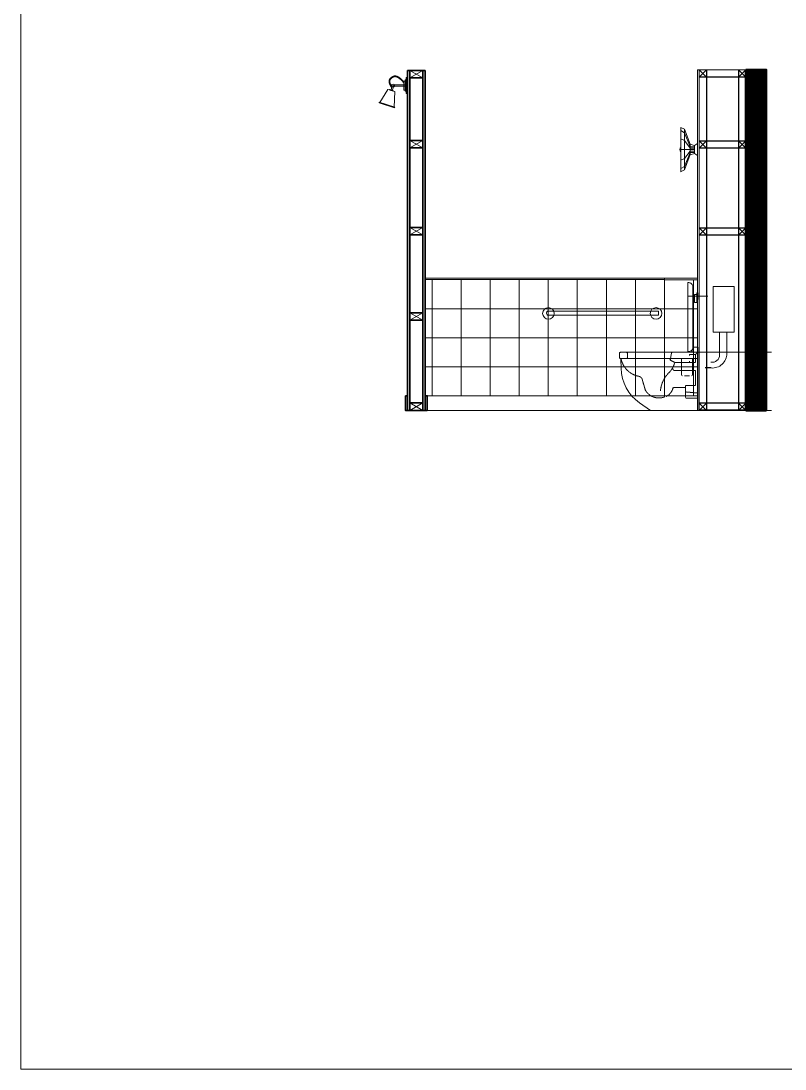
# Model space of a CAD drawing. Header units: millimetres. Extents: x -159872 to 386485, y -250577 to 158966.
# Drawn here: x -51037 to -45774, y -49521 to -42304 of the extents above; entities that cross this region are included whole.
import ezdxf

# ---------------------------------------------------------------- set-up
doc = ezdxf.new("R2010")
doc.units = ezdxf.units.MM
doc.linetypes.add('Line Type-17', pattern=[1.5625, 1.1875, -0.375])
for name, color, linetype, lineweight in [('LDS-vport', 100, 'Continuous', 18), ('None', 7, 'Continuous', 5), ('None_Hatch', 7, 'Continuous', 5)]:
    doc.layers.add(name, color=color, linetype=linetype, lineweight=lineweight)

# ---------------------------------------------------------------- blocks, each defined once
blk = doc.blocks.new('Group-147')
at = {"layer": 'None', "color": 7, "linetype": 'Continuous', "lineweight": 5, "transparency": 33554687, "flags": 128}
for points in [[(-108927.4, -7627.6), (-108878.5, -7627.6), (-108878.5, -7827.6), (-108927.4, -7827.6)], [(-108927.4, -7827.6), (-108878.5, -7827.6), (-108878.5, -8027.6), (-108927.4, -8027.6)], [(-108927.4, -8027.6), (-108878.5, -8027.6), (-108878.5, -8227.6), (-108927.4, -8227.6)], [(-108927.4, -8227.6), (-108878.5, -8227.6), (-108878.5, -8427.6), (-108927.4, -8427.6)]]:
    blk.add_lwpolyline(points, close=True, dxfattribs=at)
blk = doc.blocks.new('Group-148')
at = {"layer": 'None', "color": 7, "linetype": 'Continuous', "lineweight": 5, "transparency": 33554687, "flags": 128}
for points in [[(-108878.5, -7627.6), (-108678.5, -7627.6), (-108678.5, -7827.6), (-108878.5, -7827.6)], [(-108678.5, -7627.6), (-108478.5, -7627.6), (-108478.5, -7827.6), (-108678.5, -7827.6)], [(-108478.5, -7627.6), (-108278.5, -7627.6), (-108278.5, -7827.6), (-108478.5, -7827.6)], [(-108278.5, -7627.6), (-108078.5, -7627.6), (-108078.5, -7827.6), (-108278.5, -7827.6)], [(-108078.5, -7627.6), (-107878.5, -7627.6), (-107878.5, -7827.6), (-108078.5, -7827.6)], [(-107878.5, -7627.6), (-107678.5, -7627.6), (-107678.5, -7827.6), (-107878.5, -7827.6)], [(-107678.5, -7627.6), (-107478.5, -7627.6), (-107478.5, -7827.6), (-107678.5, -7827.6)], [(-107478.5, -7627.6), (-107278.5, -7627.6), (-107278.5, -7827.6), (-107478.5, -7827.6)], [(-108878.5, -7827.6), (-108678.5, -7827.6), (-108678.5, -8027.6), (-108878.5, -8027.6)], [(-108678.5, -7827.6), (-108478.5, -7827.6), (-108478.5, -8027.6), (-108678.5, -8027.6)], [(-108478.5, -7827.6), (-108278.5, -7827.6), (-108278.5, -8027.6), (-108478.5, -8027.6)], [(-108278.5, -7827.6), (-108078.5, -7827.6), (-108078.5, -8027.6), (-108278.5, -8027.6)], [(-108078.5, -7827.6), (-107878.5, -7827.6), (-107878.5, -8027.6), (-108078.5, -8027.6)], [(-107878.5, -7827.6), (-107678.5, -7827.6), (-107678.5, -8027.6), (-107878.5, -8027.6)], [(-107678.5, -7827.6), (-107478.5, -7827.6), (-107478.5, -8027.6), (-107678.5, -8027.6)], [(-107478.5, -7827.6), (-107278.5, -7827.6), (-107278.5, -8027.6), (-107478.5, -8027.6)], [(-108878.5, -8027.6), (-108678.5, -8027.6), (-108678.5, -8227.6), (-108878.5, -8227.6)], [(-108678.5, -8027.6), (-108478.5, -8027.6), (-108478.5, -8227.6), (-108678.5, -8227.6)], [(-108478.5, -8027.6), (-108278.5, -8027.6), (-108278.5, -8227.6), (-108478.5, -8227.6)], [(-108278.5, -8027.6), (-108078.5, -8027.6), (-108078.5, -8227.6), (-108278.5, -8227.6)], [(-108078.5, -8027.6), (-107878.5, -8027.6), (-107878.5, -8227.6), (-108078.5, -8227.6)], [(-107878.5, -8027.6), (-107678.5, -8027.6), (-107678.5, -8227.6), (-107878.5, -8227.6)], [(-107678.5, -8027.6), (-107478.5, -8027.6), (-107478.5, -8227.6), (-107678.5, -8227.6)], [(-107478.5, -8027.6), (-107278.5, -8027.6), (-107278.5, -8227.6), (-107478.5, -8227.6)], [(-108878.5, -8227.6), (-108678.5, -8227.6), (-108678.5, -8427.6), (-108878.5, -8427.6)], [(-108678.5, -8227.6), (-108478.5, -8227.6), (-108478.5, -8427.6), (-108678.5, -8427.6)], [(-108478.5, -8227.6), (-108278.5, -8227.6), (-108278.5, -8427.6), (-108478.5, -8427.6)], [(-108278.5, -8227.6), (-108078.5, -8227.6), (-108078.5, -8427.6), (-108278.5, -8427.6)], [(-108078.5, -8227.6), (-107878.5, -8227.6), (-107878.5, -8427.6), (-108078.5, -8427.6)], [(-107878.5, -8227.6), (-107678.5, -8227.6), (-107678.5, -8427.6), (-107878.5, -8427.6)], [(-107678.5, -8227.6), (-107478.5, -8227.6), (-107478.5, -8427.6), (-107678.5, -8427.6)], [(-107478.5, -8227.6), (-107278.5, -8227.6), (-107278.5, -8427.6), (-107478.5, -8427.6)]]:
    blk.add_lwpolyline(points, close=True, dxfattribs=at)
at = {"layer": 'None', "color": 7, "transparency": 33554687}
blk.add_blockref('Group-147', (0, 0), dxfattribs=at)
blk = doc.blocks.new('Group-149')
at = {"layer": 'None', "color": 7, "linetype": 'Continuous', "lineweight": 9, "transparency": 33554687}
for p, q in [((-109032.4, -6187.6), (-108942.5, -6238.7)), ((-109032.4, -6238.7), (-108942.5, -6187.6)), ((-109032.4, -6187.6), (-108942.5, -6238.7)), ((-109032.4, -6238.7), (-108942.5, -6187.6)), ((-109032.4, -6187.6), (-108942.5, -6238.7)), ((-109032.4, -6238.7), (-108942.5, -6187.6)), ((-109032.1, -6187.6), (-108942.2, -6238.7)), ((-109032.1, -6238.7), (-108942.2, -6187.6)), ((-109032.1, -6187.6), (-108942.2, -6238.7)), ((-109032.1, -6238.7), (-108942.2, -6187.6)), ((-109032.1, -6187.6), (-108942.2, -6238.7)), ((-109032.1, -6238.7), (-108942.2, -6187.6))]:
    blk.add_line(p, q, dxfattribs=at)
at = {"layer": 'None', "color": 7, "linetype": 'Continuous', "lineweight": 35, "transparency": 33554687, "flags": 128}
for points in [[(-109032.4, -6187.6), (-108942.5, -6187.6), (-108942.5, -6238.7), (-109032.4, -6238.7)], [(-109032.4, -6187.6), (-108942.5, -6187.6), (-108942.5, -6238.7), (-109032.4, -6238.7)], [(-109032.4, -6187.6), (-108942.5, -6187.6), (-108942.5, -6238.7), (-109032.4, -6238.7)], [(-109032.1, -6187.6), (-108942.2, -6187.6), (-108942.2, -6238.7), (-109032.1, -6238.7)], [(-109032.1, -6187.6), (-108942.2, -6187.6), (-108942.2, -6238.7), (-109032.1, -6238.7)], [(-109032.1, -6187.6), (-108942.2, -6187.6), (-108942.2, -6238.7), (-109032.1, -6238.7)]]:
    blk.add_lwpolyline(points, close=True, dxfattribs=at)
blk = doc.blocks.new('Group-158')
at = {"layer": 'None', "color": 7, "linetype": 'Continuous', "lineweight": 18, "transparency": 33554687, "flags": 128}
blk.add_lwpolyline([(-108089.7, -7853.8, -0.414214), (-108079.7, -7843.8), (-107319.7, -7843.8), (-107319.7, -7871.8), (-108079.7, -7871.8, -0.414214), (-108089.7, -7861.8)], format="xyb", close=True, dxfattribs=at)
at = {"layer": 'None', "color": 7, "linetype": 'Continuous', "lineweight": 18, "transparency": 33554687}
for centre in [(-108077.5, -7859.8), (-107336, -7859.8)]:
    blk.add_circle(centre, 39.6, dxfattribs=at)
blk = doc.blocks.new('Group-159')
at = {"layer": 'None', "color": 7, "linetype": 'Continuous', "lineweight": 5, "transparency": 33554687, "flags": 128}
for points in [[(-109072.6, -6261.8), (-109064.1, -6261.8), (-109064.1, -6322.3), (-109072.6, -6322.3)], [(-109064.1, -6252.8), (-109056.6, -6252.8), (-109056.6, -6330.3), (-109064.1, -6330.3)], [(-109056.6, -6235.8), (-109048.1, -6235.8), (-109048.1, -6345.3), (-109056.6, -6345.3)], [(-109139.2, -6439.6), (-109136.1, -6332.9), (-109183.6, -6317.4), (-109237.7, -6407.7)], [(-109148, -6329), (-109171.8, -6321.3), (-109170.7, -6318), (-109146.9, -6325.7)], [(-109137.9, -6445.3), (-109244.4, -6410.7), (-109242.9, -6406), (-109136.4, -6440.6)]]:
    blk.add_lwpolyline(points, close=True, dxfattribs=at)
for points in [[(-109162.8, -6324.2), (-109153.8, -6327.7), (-109144.4, -6299, 0.735962), (-109153.5, -6295.7)], [(-109064.4, -6296), (-109063.8, -6286.4), (-109138.1, -6286.3, 0.735962), (-109138.4, -6296)]]:
    blk.add_lwpolyline(points, format="xyb", close=True, dxfattribs=at)
at = {"layer": 'None', "color": 7, "linetype": 'Continuous', "lineweight": 5, "transparency": 33554687}
blk.add_circle((-109147.9, -6292.1), 10.5, dxfattribs=at)
for points, knots in [([(-109157.2, -6305.8), (-109173.3, -6283.3), (-109174.8, -6264.5), (-109175.6, -6254.1), (-109164.3, -6237.3), (-109153, -6231), (-109153, -6231), (-109153, -6231), (-109148.1, -6228.3), (-109143, -6226.4), (-109143, -6226.4), (-109143, -6226.4), (-109137.1, -6224.2), (-109130.5, -6224.9), (-109130.4, -6224.9), (-109130.3, -6224.9), (-109115.4, -6227.6), (-109101.8, -6238.1), (-109101.8, -6238.1), (-109101.8, -6238.1), (-109088.9, -6248.1), (-109079.4, -6258), (-109079.4, -6258), (-109079.3, -6258.1), (-109077.1, -6260.7), (-109073.8, -6265.8), (-109072.6, -6267.5), (-109072.3, -6267.5)], [0, 0, 0, 0.253469, 0.253532, 0.394019, 0.527596, 0.527761, 0.527761, 0.527926, 0.585089, 0.585089, 0.585106, 0.585106, 0.651339, 0.652219, 0.652219, 0.653099, 0.805131, 0.805131, 0.805143, 0.805143, 0.9497, 0.950614, 0.950614, 0.951528, 0.987437, 0.987437, 1, 1, 1]), ([(-109156.4, -6298.2), (-109168.4, -6281.5), (-109169.8, -6264.1), (-109171.1, -6246.7), (-109150.6, -6235.3), (-109146, -6232.9), (-109141.2, -6231.1), (-109136.4, -6229.3), (-109131.1, -6229.8), (-109117.5, -6232.3), (-109104.8, -6242.1), (-109092.2, -6251.8), (-109083.1, -6261.3), (-109081.1, -6263.7), (-109078, -6268.5), (-109074.9, -6273.3), (-109072.6, -6273.8)], [0, 0, 0, 0.259417, 0.259417, 0.518713, 0.518713, 0.576276, 0.576276, 0.633834, 0.633834, 0.782316, 0.782316, 0.930805, 0.930805, 0.965407, 0.965407, 1, 1, 1])]:
    blk.add_open_spline(points, degree=2, knots=knots, dxfattribs=at)
blk = doc.blocks.new('Group-162')
at = {"layer": 'None', "color": 7, "linetype": 'Continuous', "lineweight": 5, "transparency": 33554687, "flags": 128}
for points in [[(-107077.8, -7627.8), (-107049.4, -7627.8), (-107049.4, -7827.8), (-107077.8, -7827.8)], [(-107077.8, -7827.8), (-107049.4, -7827.8), (-107049.4, -8027.8), (-107077.8, -8027.8)], [(-107077.8, -8027.8), (-107049.4, -8027.8), (-107049.4, -8227.8), (-107077.8, -8227.8)], [(-107077.8, -8227.8), (-107049.4, -8227.8), (-107049.4, -8427.8), (-107077.8, -8427.8)]]:
    blk.add_lwpolyline(points, close=True, dxfattribs=at)
blk = doc.blocks.new('Group-163')
at = {"layer": 'None', "color": 7, "linetype": 'Continuous', "lineweight": 5, "transparency": 33554687, "flags": 128}
for points in [[(-107277.8, -7627.8), (-107077.8, -7627.8), (-107077.8, -7827.8), (-107277.8, -7827.8)], [(-107277.8, -7827.8), (-107077.8, -7827.8), (-107077.8, -8027.8), (-107277.8, -8027.8)], [(-107277.8, -8027.8), (-107077.8, -8027.8), (-107077.8, -8227.8), (-107277.8, -8227.8)], [(-107277.8, -8227.8), (-107077.8, -8227.8), (-107077.8, -8427.8), (-107277.8, -8427.8)]]:
    blk.add_lwpolyline(points, close=True, dxfattribs=at)
at = {"layer": 'None', "color": 7, "transparency": 33554687}
blk.add_blockref('Group-162', (0, 0), dxfattribs=at)
blk = doc.blocks.new('Group-164')
at = {"layer": 'None', "color": 7, "linetype": 'Continuous', "lineweight": 20, "transparency": 33554687, "flags": 128}
blk.add_lwpolyline([(-107083, -8095.5, -0.414214), (-107110.7, -8123.3), (-107118, -8123.3), (-107118, -7647.9), (-107110.7, -7647.9, -0.414214), (-107083, -7675.6)], format="xyb", close=True, dxfattribs=at)
blk = doc.blocks.new('Group-165')
at = {"layer": 'None', "color": 7, "linetype": 'Line Type-17', "lineweight": 5, "transparency": 33554687}
for p, q in [((-107533.5, -8134.8), (-107533.5, -8162.8)), ((-107229.9, -8133.6), (-107238.3, -8181.5)), ((-107106.7, -8142.3), (-107063.3, -8142.3)), ((-107106.7, -8142.3), (-107106.7, -8150.3)), ((-107063.3, -8142.3), (-107059.8, -8136.8)), ((-107063.3, -8142.3), (-107063.3, -8197.3)), ((-107055.6, -8134.5), (-107047.5, -8134.5)), ((-107238.3, -8181.5), (-107206.5, -8198)), ((-107203.9, -8197.3), (-107063.3, -8197.3)), ((-107106.7, -8189.5), (-107106.7, -8197.3)), ((-107207.9, -8253.8), (-107063.3, -8253.8)), ((-107063.3, -8253.8), (-107063.3, -8355.8)), ((-107431.8, -8313.6), (-107408.7, -8391.4)), ((-107133.5, -8369.2), (-107211.7, -8369.2)), ((-107133.5, -8360.8), (-107133.5, -8436.7)), ((-107128.5, -8355.8), (-107063.3, -8355.8)), ((-107133.5, -8400.8), (-107055.4, -8407.3)), ((-107126.5, -8443.7), (-107047.5, -8443.7))]:
    blk.add_line(p, q, dxfattribs=at)
at = {"layer": 'None', "color": 7, "transparency": 33554687}
for p, q in [((-107582.5, -8169.8), (-107047.5, -8169.8)), ((-107160, -8169.8), (-107160, -8282.8)), ((-107085, -8169.8), (-107085, -8282.8)), ((-107139.2, -8289.8), (-107104.6, -8289.8))]:
    blk.add_line(p, q, dxfattribs=at)
at = {"layer": 'None', "color": 7, "linetype": 'Continuous', "lineweight": 18, "transparency": 33554687}
blk.add_line((-107049.4, -8527.8), (-107568.2, -8527.8), dxfattribs=at)
at = {"layer": 'None', "color": 7, "transparency": 33554687, "flags": 128}
blk.add_lwpolyline([(-107047.5, -8446.8), (-107047.5, -8527.8), (-107373.5, -8527.8), (-107449.8, -8475.4, -0.243842), (-107576.7, -8238.1), (-107577.5, -8174.7, 0.410508), (-107582.5, -8169.8), (-107582.5, -8169.8, -0.414214), (-107587.5, -8164.8), (-107587.5, -8134.8, -0.414214), (-107580.5, -8127.8), (-107101.3, -8127.8, 0.36397), (-107086.5, -8115.4), (-107083.5, -8098.6, -0.36397), (-107076.7, -8092.8), (-107047.5, -8092.8), (-107047.5, -8446.8)], format="xyb", close=True, dxfattribs=at)
at = {"layer": 'None', "color": 7, "linetype": 'Line Type-17', "lineweight": 5, "transparency": 33554687}
for centre, radius, start, end in [((-107540.5, -8134.8), 7, 0, 90), ((-107223, -8134.8), 7, 90, 170), ((-107055.6, -8139.5), 5, 90, 147.12765), ((-107425.4, -8141.3), 154.8, 190.60366, 259.09998), ((-107540.5, -8162.8), 7, 270, 0), ((-107248.2, -8179.8), 10, 350, 90), ((-107342.1, -8169), 137.2, 313.68384, 346.46692), ((-107203.9, -8202.3), 5, 90, 166.46692), ((-107460.3, -8322.7), 30, 17.79828, 79.09998), ((-107109.5, -8408.2), 196.5, 134.56217, 175.98729), ((-107204.3, -8236.6), 17.6, 174.2188, 258.21405), ((-107306.4, -8352), 89.7, 295.90343, 348.94782), ((-107211.7, -8374.2), 5, 90, 179.3245), ((-107128.5, -8360.8), 5, 90, 180), ((-107316.8, -8336.1), 106.3, 207.0349, 292.91927), ((-107126.5, -8436.7), 7, 180, 270), ((-107060.6, -8419.4), 13.2, 6.21366, 66.89467)]:
    blk.add_arc(centre, radius, start, end, dxfattribs=at)
at = {"layer": 'None', "color": 7, "transparency": 33554687}
for centre, start, end in [((-107153, -8282.8), 180, 270), ((-107092, -8282.8), 270, 0)]:
    blk.add_arc(centre, 7, start, end, dxfattribs=at)
blk.add_blockref('Group-164', (0, 0), dxfattribs=at)
blk = doc.blocks.new('Group-166')
at = {"layer": 'None', "color": 7, "linetype": 'Continuous', "lineweight": 9, "transparency": 33554687, "flags": 128}
for points in [[(-107054.5, -7719.5), (-107047.5, -7719.5), (-107047.5, -7763.5), (-107054.5, -7763.5)], [(-107071.5, -7730), (-107054.5, -7730), (-107054.5, -7784.6), (-107071.5, -7784.6)]]:
    blk.add_lwpolyline(points, close=True, dxfattribs=at)
blk = doc.blocks.new('Group-167')
at = {"layer": 'None', "color": 7, "linetype": 'Continuous', "lineweight": 9, "transparency": 33554687}
blk.add_line((-107114.9, -7740.8), (-106979.9, -7740.8), dxfattribs=at)
at = {"layer": 'None', "color": 7, "transparency": 33554687}
blk.add_blockref('Group-166', (0, 0), dxfattribs=at)
blk = doc.blocks.new('Group-168')
at = {"layer": 'None', "color": 7, "transparency": 33554687}
blk.add_blockref('Group-167', (0, 0), dxfattribs=at)
blk = doc.blocks.new('Group-169')
at = {"layer": 'None', "color": 7, "linetype": 'Continuous', "lineweight": 18, "transparency": 33554687}
for p, q in [((-106898.2, -7989.4), (-106898.2, -8146)), ((-107408.3, -8127.8), (-106540, -8127.8)), ((-107408.3, -8527.8), (-106540, -8527.8))]:
    blk.add_line(p, q, dxfattribs=at)
at = {"layer": 'None', "color": 7, "linetype": 'Continuous', "lineweight": 9, "transparency": 33554687}
blk.add_line((-106848.2, -7989.4), (-106848.2, -8136), dxfattribs=at)
at = {"layer": 'None', "color": 7, "linetype": 'Continuous', "lineweight": 25, "transparency": 33554687}
blk.add_line((-106956.2, -8235.6), (-106998.5, -8235.6), dxfattribs=at)
at = {"layer": 'None', "color": 7, "linetype": 'Continuous', "lineweight": 18, "transparency": 33554687, "flags": 128}
blk.add_lwpolyline([(-106797.2, -7674.4), (-106943.2, -7674.4), (-106943.2, -7989.4), (-106797.2, -7989.4)], close=True, dxfattribs=at)
at = {"layer": 'None', "color": 7, "linetype": 'Continuous', "lineweight": 18, "transparency": 33554687}
for centre, radius, start in [((-106948.2, -8146), 50, 257.75647), ((-106948.2, -8136), 100, 264.59527)]:
    blk.add_arc(centre, radius, start, 0, dxfattribs=at)
at = {"layer": 'None', "color": 7, "transparency": 33554687}
for name in ['Group-165', 'Group-168']:
    blk.add_blockref(name, (0, 0), dxfattribs=at)
blk = doc.blocks.new('Group-170')
at = {"layer": 'None', "color": 7, "linetype": 'Continuous', "lineweight": 18, "transparency": 33554687}
for p, q in [((-107049.4, -8527.8), (-107049.4, -6187.8)), ((-107039.4, -8527.8), (-107039.4, -6187.8))]:
    blk.add_line(p, q, dxfattribs=at)
at = {"layer": 'None', "color": 7, "linetype": 'Continuous', "lineweight": 25, "transparency": 33554687}
for p, q in [((-106989, -6182.8), (-106989, -8527.8)), ((-106767.3, -6182.8), (-106767.3, -8527.8))]:
    blk.add_line(p, q, dxfattribs=at)
at = {"layer": 'None', "color": 7, "transparency": 33554687}
blk.add_blockref('Group-169', (0, 0), dxfattribs=at)
blk = doc.blocks.new('Group-171')
at = {"layer": 'None', "color": 7, "linetype": 'Continuous', "lineweight": 5, "transparency": 33554687}
for p, q in [((-107139.6, -6591.2), (-107165.4, -6579.4)), ((-107165.4, -6579.4), (-107165.4, -6884.8)), ((-107165.4, -6601.2), (-107139.4, -6616.2)), ((-107100.7, -6694.9), (-107139.6, -6591.2)), ((-107139.4, -6590.8), (-107139.4, -6871.9)), ((-107139.4, -6615.8), (-107100.7, -6712.5)), ((-107139.4, -6669.4), (-107165.4, -6658.1)), ((-107100.7, -6721.6), (-107139.4, -6669.3)), ((-107071.7, -6731.8), (-107165.5, -6731.8)), ((-107100.6, -6767), (-107139.6, -6872.4)), ((-107100.7, -6742.1), (-107139.4, -6794.3)), ((-107139.4, -6847.8), (-107100.7, -6751.2)), ((-107100.6, -6712.2), (-107071.7, -6712.2)), ((-107100.6, -6721.4), (-107071.7, -6721.4)), ((-107100.6, -6742.2), (-107071.7, -6742.2)), ((-107100.6, -6751.4), (-107071.7, -6751.4)), ((-107139.4, -6794.2), (-107165.4, -6805.5)), ((-107165.4, -6862.5), (-107139.4, -6847.5)), ((-107139.6, -6872.4), (-107166.6, -6884.8))]:
    blk.add_line(p, q, dxfattribs=at)
at = {"layer": 'None', "color": 7, "linetype": 'Continuous', "lineweight": 5, "transparency": 33554687, "flags": 128}
blk.add_lwpolyline([(-107072.7, -6703.3), (-107100.7, -6694.8), (-107100.7, -6767.1), (-107071.7, -6759.8), (-107071.7, -6703.6)], close=True, dxfattribs=at)
blk.add_lwpolyline([(-107071.7, -6759.8), (-107049.9, -6772.4), (-107049.7, -6690.9), (-107071.7, -6703.6), (-107071.7, -6759.8)], dxfattribs=at)
blk.add_lwpolyline([(-107165.4, -6716.6, 0.482164), (-107165.4, -6746.8)], format="xyb", close=True, dxfattribs=at)
blk = doc.blocks.new('Group-172')
at = {"layer": 'None', "color": 7, "linetype": 'Continuous', "lineweight": 13, "transparency": 33554687}
for p, q in [((-106717.3, -6182.8), (-106767.3, -6232.8)), ((-106717.3, -6232.8), (-106767.3, -6182.8))]:
    blk.add_line(p, q, dxfattribs=at)
at = {"layer": 'None', "color": 7, "linetype": 'Continuous', "lineweight": 13, "transparency": 33554687, "flags": 128}
blk.add_lwpolyline([(-106767.3, -6182.8), (-106717.3, -6182.8), (-106717.3, -6232.8), (-106767.3, -6232.8)], close=True, dxfattribs=at)
blk = doc.blocks.new('Group-173')
at = {"layer": 'None', "color": 7, "linetype": 'Continuous', "lineweight": 13, "transparency": 33554687}
for p, q in [((-106989.3, -6182.8), (-107039.3, -6232.8)), ((-106989.3, -6232.8), (-107039.3, -6182.8))]:
    blk.add_line(p, q, dxfattribs=at)
at = {"layer": 'None', "color": 7, "linetype": 'Continuous', "lineweight": 13, "transparency": 33554687, "flags": 128}
blk.add_lwpolyline([(-107039.3, -6182.8), (-106989.3, -6182.8), (-106989.3, -6232.8), (-107039.3, -6232.8)], close=True, dxfattribs=at)
blk = doc.blocks.new('Group-174')
at = {"layer": 'None', "color": 7, "linetype": 'Continuous', "lineweight": 13, "transparency": 33554687}
for p, q in [((-106717.3, -8477.6), (-106767.3, -8527.6)), ((-106717.3, -8527.6), (-106767.3, -8477.6))]:
    blk.add_line(p, q, dxfattribs=at)
at = {"layer": 'None', "color": 7, "linetype": 'Continuous', "lineweight": 13, "transparency": 33554687, "flags": 128}
blk.add_lwpolyline([(-106767.3, -8477.6), (-106717.3, -8477.6), (-106717.3, -8527.6), (-106767.3, -8527.6)], close=True, dxfattribs=at)
blk = doc.blocks.new('Group-175')
at = {"layer": 'None', "color": 7, "linetype": 'Continuous', "lineweight": 13, "transparency": 33554687}
for p, q in [((-106989.3, -8477.6), (-107039.3, -8527.6)), ((-106989.3, -8527.6), (-107039.3, -8477.6))]:
    blk.add_line(p, q, dxfattribs=at)
at = {"layer": 'None', "color": 7, "linetype": 'Continuous', "lineweight": 13, "transparency": 33554687, "flags": 128}
blk.add_lwpolyline([(-107039.3, -8477.6), (-106989.3, -8477.6), (-106989.3, -8527.6), (-107039.3, -8527.6)], close=True, dxfattribs=at)
blk = doc.blocks.new('Group-176')
at = {"layer": 'None', "color": 7, "linetype": 'Continuous', "lineweight": 13, "transparency": 33554687}
for p, q in [((-106717.3, -6671.5), (-106767.3, -6721.5)), ((-106717.3, -6721.5), (-106767.3, -6671.5))]:
    blk.add_line(p, q, dxfattribs=at)
at = {"layer": 'None', "color": 7, "linetype": 'Continuous', "lineweight": 13, "transparency": 33554687, "flags": 128}
blk.add_lwpolyline([(-106767.3, -6671.5), (-106717.3, -6671.5), (-106717.3, -6721.5), (-106767.3, -6721.5)], close=True, dxfattribs=at)
blk = doc.blocks.new('Group-177')
at = {"layer": 'None', "color": 7, "linetype": 'Continuous', "lineweight": 13, "transparency": 33554687}
for p, q in [((-106989.3, -6671.5), (-107039.3, -6721.5)), ((-106989.3, -6721.5), (-107039.3, -6671.5))]:
    blk.add_line(p, q, dxfattribs=at)
at = {"layer": 'None', "color": 7, "linetype": 'Continuous', "lineweight": 13, "transparency": 33554687, "flags": 128}
blk.add_lwpolyline([(-107039.3, -6671.5), (-106989.3, -6671.5), (-106989.3, -6721.5), (-107039.3, -6721.5)], close=True, dxfattribs=at)
blk = doc.blocks.new('Group-178')
at = {"layer": 'None', "color": 7, "linetype": 'Continuous', "lineweight": 13, "transparency": 33554687}
for p, q in [((-106717.3, -7271.4), (-106767.3, -7321.4)), ((-106717.3, -7321.4), (-106767.3, -7271.4))]:
    blk.add_line(p, q, dxfattribs=at)
at = {"layer": 'None', "color": 7, "linetype": 'Continuous', "lineweight": 13, "transparency": 33554687, "flags": 128}
blk.add_lwpolyline([(-106767.3, -7271.4), (-106717.3, -7271.4), (-106717.3, -7321.4), (-106767.3, -7321.4)], close=True, dxfattribs=at)
blk = doc.blocks.new('Group-179')
at = {"layer": 'None', "color": 7, "linetype": 'Continuous', "lineweight": 13, "transparency": 33554687}
for p, q in [((-106989.3, -7271.4), (-107039.3, -7321.4)), ((-106989.3, -7321.4), (-107039.3, -7271.4))]:
    blk.add_line(p, q, dxfattribs=at)
at = {"layer": 'None', "color": 7, "linetype": 'Continuous', "lineweight": 13, "transparency": 33554687, "flags": 128}
blk.add_lwpolyline([(-107039.3, -7271.4), (-106989.3, -7271.4), (-106989.3, -7321.4), (-107039.3, -7321.4)], close=True, dxfattribs=at)
blk = doc.blocks.new('Group-180')
at = {"layer": 'None_Hatch', "linetype": 'Continuous', "lineweight": 5, "transparency": 33554687}
h = blk.add_hatch(dxfattribs=at)
h.set_pattern_fill('Brick', style=0, pattern_type=2)
h.set_pattern_definition([(45, (0, 0), (-0.898025612, 0.898025612), [])])
h.paths.add_polyline_path([(-106716.8, -6182.6), (-106576.8, -6182.6), (-106576.8, -8527.8), (-106716.8, -8527.8)])
at = {"layer": 'None', "color": 7, "linetype": 'Continuous', "lineweight": 25, "transparency": 33554687}
for p, q in [((-106717.3, -6232.8), (-107039.4, -6232.8)), ((-106717.3, -6673), (-107039.4, -6673)), ((-106717.3, -6721.9), (-107039.4, -6721.9)), ((-106717.3, -7272.6), (-107039.4, -7272.6)), ((-106717.3, -7321.5), (-107039.4, -7321.5)), ((-106717.3, -8478.2), (-107039.4, -8478.2)), ((-106717.3, -8527.1), (-107039.4, -8527.1))]:
    blk.add_line(p, q, dxfattribs=at)
at = {"layer": 'None', "color": 7, "linetype": 'Continuous', "lineweight": 5, "transparency": 33554687, "flags": 128}
for points in [[(-107049.8, -6182.6), (-106715.8, -6182.6), (-106715.8, -8527.8), (-107049.8, -8527.8)], [(-107277.8, -7617.8), (-107049.4, -7617.8), (-107049.4, -7627.8), (-107277.8, -7627.8)]]:
    blk.add_lwpolyline(points, close=True, dxfattribs=at)
at = {"layer": 'None', "lineweight": 50, "transparency": 33554687, "flags": 128}
blk.add_lwpolyline([(-106716.8, -6182.6), (-106576.8, -6182.6), (-106576.8, -8527.8), (-106716.8, -8527.8)], close=True, dxfattribs=at)
at = {"layer": 'None', "color": 7, "transparency": 33554687}
for name in ['Group-170', 'Group-173', 'Group-172', 'Group-171', 'Group-177', 'Group-176', 'Group-179', 'Group-178', 'Group-163', 'Group-175', 'Group-174']:
    blk.add_blockref(name, (0, 0), dxfattribs=at)

msp = doc.modelspace()

# ---------------------------------------------------------------- linework, layer by layer
at = {"layer": 'LDS-vport', "flags": 128}
msp.add_lwpolyline([(-20000, -7295.54289), (-51037.38038, -7295.54289), (-51037.38038, -49520.59087), (-20000, -49520.59087)], close=True, dxfattribs=at)
at = {"layer": 'None', "color": 7, "linetype": 'Continuous', "lineweight": 9, "transparency": 33554687}
for p, q in [((-48358.91826, -43126.41165), (-48268.98295, -43177.52749)), ((-48358.91826, -43177.52749), (-48268.98295, -43126.41165)), ((-48358.91826, -43126.41165), (-48268.98295, -43177.52749)), ((-48358.91826, -43177.52749), (-48268.98295, -43126.41165)), ((-48358.6264, -43126.41165), (-48268.6911, -43177.52749)), ((-48358.6264, -43177.52749), (-48268.6911, -43126.41165)), ((-48358.6264, -43126.41165), (-48268.6911, -43177.52749)), ((-48358.6264, -43177.52749), (-48268.6911, -43126.41165)), ((-48358.91826, -43725.80061), (-48268.98295, -43776.91645)), ((-48358.91826, -43776.91645), (-48268.98295, -43725.80061)), ((-48358.91826, -43725.80061), (-48268.98295, -43776.91645)), ((-48358.91826, -43776.91645), (-48268.98295, -43725.80061)), ((-48358.6264, -43725.80061), (-48268.6911, -43776.91645)), ((-48358.6264, -43776.91645), (-48268.6911, -43725.80061)), ((-48358.6264, -43725.80061), (-48268.6911, -43776.91645)), ((-48358.6264, -43776.91645), (-48268.6911, -43725.80061)), ((-48358.91826, -44312.52257), (-48268.98295, -44363.63841)), ((-48358.91826, -44363.63841), (-48268.98295, -44312.52257)), ((-48358.91826, -44312.52257), (-48268.98295, -44363.63841)), ((-48358.91826, -44363.63841), (-48268.98295, -44312.52257)), ((-48358.6264, -44312.52257), (-48268.6911, -44363.63841)), ((-48358.6264, -44363.63841), (-48268.6911, -44312.52257)), ((-48358.6264, -44312.52257), (-48268.6911, -44363.63841)), ((-48358.6264, -44363.63841), (-48268.6911, -44312.52257)), ((-48358.91826, -44933.97599), (-48268.98295, -44985.09183)), ((-48358.91826, -44985.09183), (-48268.98295, -44933.97599)), ((-48358.91826, -44933.97599), (-48268.98295, -44985.09183)), ((-48358.91826, -44985.09183), (-48268.98295, -44933.97599)), ((-48358.6264, -44933.97599), (-48268.6911, -44985.09183)), ((-48358.6264, -44985.09183), (-48268.6911, -44933.97599)), ((-48358.6264, -44933.97599), (-48268.6911, -44985.09183)), ((-48358.6264, -44985.09183), (-48268.6911, -44933.97599))]:
    msp.add_line(p, q, dxfattribs=at)
at = {"layer": 'None', "color": 7, "linetype": 'Continuous', "lineweight": 35, "transparency": 33554687, "flags": 128}
for points in [[(-48373.91826, -42645.09183), (-48358.91826, -42645.09183), (-48358.91826, -44985.09183), (-48373.91826, -44985.09183)], [(-48268.91826, -42645.09183), (-48253.91826, -42645.09183), (-48253.91826, -44985.09183), (-48268.91826, -44985.09183)], [(-48358.91826, -43126.41165), (-48268.98295, -43126.41165), (-48268.98295, -43177.52749), (-48358.91826, -43177.52749)], [(-48358.91826, -43126.41165), (-48268.98295, -43126.41165), (-48268.98295, -43177.52749), (-48358.91826, -43177.52749)], [(-48358.6264, -43126.41165), (-48268.6911, -43126.41165), (-48268.6911, -43177.52749), (-48358.6264, -43177.52749)], [(-48358.6264, -43126.41165), (-48268.6911, -43126.41165), (-48268.6911, -43177.52749), (-48358.6264, -43177.52749)], [(-48358.91826, -43725.80061), (-48268.98295, -43725.80061), (-48268.98295, -43776.91645), (-48358.91826, -43776.91645)], [(-48358.91826, -43725.80061), (-48268.98295, -43725.80061), (-48268.98295, -43776.91645), (-48358.91826, -43776.91645)], [(-48358.6264, -43725.80061), (-48268.6911, -43725.80061), (-48268.6911, -43776.91645), (-48358.6264, -43776.91645)], [(-48358.6264, -43725.80061), (-48268.6911, -43725.80061), (-48268.6911, -43776.91645), (-48358.6264, -43776.91645)], [(-48358.91826, -44312.52257), (-48268.98295, -44312.52257), (-48268.98295, -44363.63841), (-48358.91826, -44363.63841)], [(-48358.91826, -44312.52257), (-48268.98295, -44312.52257), (-48268.98295, -44363.63841), (-48358.91826, -44363.63841)], [(-48358.6264, -44312.52257), (-48268.6911, -44312.52257), (-48268.6911, -44363.63841), (-48358.6264, -44363.63841)], [(-48358.6264, -44312.52257), (-48268.6911, -44312.52257), (-48268.6911, -44363.63841), (-48358.6264, -44363.63841)], [(-48388.91826, -44885.09183), (-48373.91826, -44885.09183), (-48373.91826, -44985.09183), (-48388.91826, -44985.09183)], [(-48253.91826, -44885.09183), (-48238.91826, -44885.09183), (-48238.91826, -44985.09183), (-48253.91826, -44985.09183)], [(-48358.91826, -44933.97599), (-48268.98295, -44933.97599), (-48268.98295, -44985.09183), (-48358.91826, -44985.09183)], [(-48358.91826, -44933.97599), (-48268.98295, -44933.97599), (-48268.98295, -44985.09183), (-48358.91826, -44985.09183)], [(-48358.6264, -44933.97599), (-48268.6911, -44933.97599), (-48268.6911, -44985.09183), (-48358.6264, -44985.09183)], [(-48358.6264, -44933.97599), (-48268.6911, -44933.97599), (-48268.6911, -44985.09183), (-48358.6264, -44985.09183)]]:
    msp.add_lwpolyline(points, close=True, dxfattribs=at)
at = {"layer": 'None', "color": 7, "linetype": 'Continuous', "lineweight": 9, "transparency": 33554687, "flags": 128}
msp.add_lwpolyline([(-48358.91826, -42645.09183), (-48253.91826, -42645.09183), (-48253.91826, -44985.09183), (-48358.91826, -44985.09183)], close=True, dxfattribs=at)
at = {"layer": 'None', "color": 7, "linetype": 'Continuous', "lineweight": 5, "transparency": 33554687, "flags": 128}
msp.add_lwpolyline([(-48253.91826, -44075.09183), (-46604.96564, -44075.09183), (-46604.96564, -44085.09183), (-48253.91826, -44085.09183)], close=True, dxfattribs=at)
at = {"layer": 'None', "color": 7, "linetype": 'Continuous', "lineweight": 13, "transparency": 33554687, "flags": 128}
msp.add_lwpolyline([(-48238.91826, -44885.09183), (-46374.68555, -44885.09183), (-46374.68555, -44985.09183), (-48238.91826, -44985.09183)], close=True, dxfattribs=at)

# ---------------------------------------------------------------- block references
at = {"layer": 'None', "color": 7, "transparency": 33554687}
for name in ['Group-149', 'Group-180', 'Group-159', 'Group-148', 'Group-158']:
    msp.add_blockref(name, (60673.51323, -36457.51522), dxfattribs=at)

doc.saveas('drawing.dxf')
